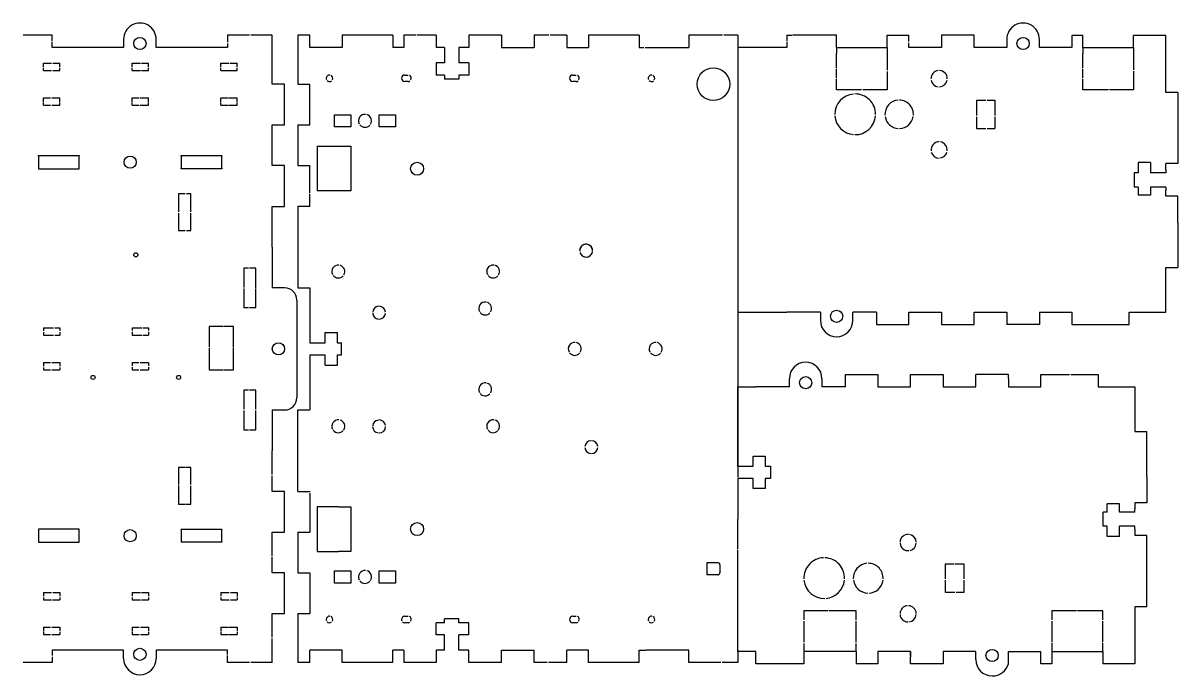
# Model space of a CAD drawing. Header units: centimetres. Extents: x 2281.5 to 2334.3, y 1474.3 to 1490.3.
# Drawn here: x 2305.94 to 2334.28, y 1474.29 to 1490.33 of the extents above; entities that cross this region are included whole.
import ezdxf

# ---------------------------------------------------------------- set-up
doc = ezdxf.new("R2010")
doc.units = ezdxf.units.CM

msp = doc.modelspace()

# ---------------------------------------------------------------- linework, layer by layer
at = {"color": 7, "linetype": 'Continuous', "lineweight": 25}
for p, q in [((2306.654, 1490.025), (2305.938, 1490.025)), ((2306.654, 1489.883), (2306.654, 1490.025)), ((2308.404, 1489.925), (2308.404, 1489.725)), ((2309.204, 1489.725), (2309.204, 1489.925)), ((2311.496, 1490.025), (2310.954, 1490.025)), ((2310.954, 1490.025), (2310.954, 1489.857)), ((2312.054, 1490.025), (2311.525, 1490.025)), ((2312.054, 1488.825), (2312.054, 1490.025)), ((2312.978, 1490.025), (2312.678, 1490.025)), ((2312.678, 1490.025), (2312.678, 1488.825)), ((2312.978, 1489.725), (2312.978, 1490.025)), ((2315.582, 1490.025), (2315.278, 1490.025)), ((2315.278, 1490.025), (2315.278, 1489.725)), ((2316.078, 1490.025), (2315.612, 1490.025)), ((2316.078, 1490.025), (2316.078, 1489.725)), ((2317.678, 1490.025), (2316.878, 1490.025)), ((2316.878, 1490.025), (2316.878, 1489.725)), ((2317.678, 1490.025), (2317.678, 1489.725)), ((2318.843, 1490.025), (2318.478, 1490.025)), ((2318.478, 1490.025), (2318.478, 1489.725)), ((2319.278, 1490.025), (2318.873, 1490.025)), ((2319.278, 1490.025), (2319.278, 1489.725)), ((2323.102, 1490.025), (2322.278, 1490.025)), ((2322.278, 1490.025), (2322.278, 1489.725)), ((2323.478, 1490.025), (2323.132, 1490.025)), ((2323.478, 1490.025), (2323.478, 1479.174)), ((2324.678, 1490.025), (2324.678, 1489.892)), ((2324.678, 1489.862), (2324.678, 1489.725)), ((2325.903, 1490.025), (2324.826, 1490.025)), ((2327.678, 1489.874), (2327.678, 1490.025)), ((2328.478, 1490.025), (2328.478, 1489.725)), ((2329.278, 1490.025), (2328.478, 1490.025)), ((2329.278, 1489.725), (2329.278, 1490.025)), ((2330.078, 1489.925), (2330.078, 1489.725)), ((2330.878, 1489.724), (2330.878, 1489.924)), ((2331.678, 1490.024), (2331.678, 1489.724)), ((2331.944, 1490.024), (2331.678, 1490.024)), ((2333.978, 1490.024), (2333.192, 1490.024)), ((2333.978, 1488.624), (2333.978, 1490.024)), ((2306.654, 1489.725), (2306.654, 1489.853)), ((2307.754, 1489.725), (2306.654, 1489.725)), ((2308.404, 1489.725), (2307.604, 1489.725)), ((2310.004, 1489.725), (2309.204, 1489.725)), ((2310.954, 1489.725), (2309.854, 1489.725)), ((2310.954, 1489.827), (2310.954, 1489.725)), ((2313.764, 1489.725), (2312.978, 1489.725)), ((2315.278, 1489.725), (2315.012, 1489.725)), ((2316.279, 1489.725), (2316.078, 1489.725)), ((2316.279, 1489.725), (2316.279, 1489.35)), ((2316.878, 1489.725), (2316.628, 1489.725)), ((2316.628, 1489.725), (2316.628, 1489.35)), ((2317.678, 1489.725), (2318.478, 1489.725)), ((2319.278, 1489.725), (2319.817, 1489.725)), ((2321.201, 1489.725), (2322.278, 1489.725)), ((2324.678, 1489.725), (2323.478, 1489.725)), ((2327.139, 1489.725), (2327.139, 1489.169)), ((2327.678, 1489.725), (2327.678, 1489.844)), ((2328.478, 1489.725), (2327.678, 1489.725)), ((2330.078, 1489.725), (2329.278, 1489.725)), ((2331.678, 1489.724), (2330.878, 1489.724)), ((2333.192, 1489.725), (2333.192, 1489.177)), ((2316.078, 1489.35), (2316.078, 1489.05)), ((2316.279, 1489.35), (2316.078, 1489.35)), ((2316.878, 1489.35), (2316.628, 1489.35)), ((2316.878, 1489.35), (2316.878, 1489.05)), ((2316.279, 1489.05), (2316.078, 1489.05)), ((2316.279, 1489.05), (2316.279, 1488.952)), ((2316.878, 1489.05), (2316.628, 1489.05)), ((2316.628, 1489.05), (2316.628, 1488.952)), ((2333.192, 1489.147), (2333.192, 1488.685)), ((2312.354, 1488.825), (2312.054, 1488.825)), ((2312.354, 1487.825), (2312.354, 1488.825)), ((2312.678, 1488.825), (2312.978, 1488.825)), ((2312.978, 1487.825), (2312.978, 1488.825)), ((2316.628, 1488.952), (2316.279, 1488.952)), ((2332.572, 1488.685), (2331.944, 1488.685)), ((2333.192, 1488.685), (2332.602, 1488.685)), ((2334.278, 1488.624), (2333.978, 1488.624)), ((2312.054, 1486.825), (2312.054, 1487.825)), ((2312.054, 1487.825), (2312.354, 1487.825)), ((2312.678, 1487.825), (2312.978, 1487.825)), ((2312.678, 1487.825), (2312.678, 1486.825)), ((2312.354, 1486.825), (2312.054, 1486.825)), ((2312.354, 1485.825), (2312.354, 1486.825)), ((2312.678, 1486.825), (2312.978, 1486.825)), ((2312.978, 1486.16), (2312.978, 1486.825)), ((2333.603, 1486.899), (2333.303, 1486.899)), ((2333.303, 1486.899), (2333.303, 1486.649)), ((2333.603, 1486.899), (2333.603, 1486.649)), ((2333.978, 1486.724), (2333.978, 1486.874)), ((2333.303, 1486.649), (2333.205, 1486.649)), ((2333.205, 1486.649), (2333.205, 1486.3)), ((2333.978, 1486.649), (2333.603, 1486.649)), ((2333.303, 1486.3), (2333.205, 1486.3)), ((2333.303, 1486.3), (2333.303, 1486.099)), ((2333.603, 1486.3), (2333.603, 1486.099)), ((2333.978, 1486.3), (2333.603, 1486.3)), ((2333.978, 1486.074), (2333.978, 1486.224)), ((2312.978, 1485.825), (2312.978, 1486.13)), ((2333.603, 1486.099), (2333.303, 1486.099)), ((2312.054, 1484.825), (2312.054, 1485.825)), ((2312.054, 1485.825), (2312.354, 1485.825)), ((2333.978, 1484.324), (2334.278, 1484.324)), ((2333.978, 1483.224), (2333.978, 1484.324)), ((2312.354, 1483.825), (2312.054, 1483.825)), ((2312.678, 1483.825), (2312.978, 1483.825)), ((2312.654, 1483.525), (2312.654, 1481.125)), ((2323.478, 1483.225), (2324.678, 1483.225)), ((2325.503, 1483.225), (2325.503, 1483.025)), ((2326.303, 1483.024), (2326.303, 1483.224)), ((2326.878, 1483.225), (2326.878, 1482.925)), ((2327.678, 1483.225), (2328.478, 1483.225)), ((2327.678, 1482.925), (2327.678, 1483.225)), ((2328.478, 1483.225), (2328.478, 1482.925)), ((2329.278, 1483.225), (2330.078, 1483.225)), ((2329.278, 1482.925), (2329.278, 1483.225)), ((2330.878, 1483.224), (2331.678, 1483.224)), ((2331.678, 1483.224), (2331.678, 1482.924)), ((2333.078, 1483.224), (2333.978, 1483.224)), ((2333.078, 1482.924), (2333.078, 1483.224)), ((2312.978, 1482.825), (2312.978, 1482.472)), ((2326.878, 1482.925), (2327.678, 1482.925)), ((2328.478, 1482.925), (2329.278, 1482.925)), ((2331.678, 1482.924), (2333.078, 1482.924)), ((2312.978, 1482.475), (2313.353, 1482.475)), ((2312.978, 1482.175), (2312.978, 1481.825)), ((2312.978, 1482.175), (2313.353, 1482.175)), ((2326.118, 1481.395), (2326.118, 1481.695)), ((2326.118, 1481.695), (2326.918, 1481.695)), ((2326.918, 1481.695), (2326.918, 1481.395)), ((2327.718, 1481.395), (2327.718, 1481.695)), ((2327.718, 1481.695), (2328.518, 1481.695)), ((2328.518, 1481.695), (2328.518, 1481.395)), ((2330.918, 1481.395), (2330.918, 1481.695)), ((2330.918, 1481.695), (2331.619, 1481.695)), ((2331.649, 1481.695), (2332.318, 1481.695)), ((2332.318, 1481.695), (2332.318, 1481.395)), ((2323.478, 1481.395), (2323.918, 1481.395)), ((2324.743, 1481.395), (2324.743, 1481.595)), ((2325.543, 1481.595), (2325.543, 1481.395)), ((2326.918, 1481.395), (2327.718, 1481.395)), ((2328.518, 1481.395), (2329.318, 1481.395)), ((2329.318, 1481.395), (2329.318, 1481.595)), ((2330.118, 1481.595), (2330.118, 1481.395)), ((2330.118, 1481.395), (2330.918, 1481.395)), ((2332.318, 1481.395), (2333.218, 1481.395)), ((2333.218, 1481.395), (2333.218, 1480.295)), ((2312.054, 1480.825), (2312.354, 1480.825)), ((2312.678, 1480.825), (2312.978, 1480.825)), ((2333.218, 1480.295), (2333.518, 1480.295)), ((2312.054, 1479.238), (2312.054, 1479.825)), ((2323.853, 1479.694), (2324.153, 1479.694)), ((2323.853, 1479.444), (2323.853, 1479.694)), ((2324.153, 1479.694), (2324.153, 1479.444)), ((2323.478, 1479.444), (2323.853, 1479.444)), ((2324.153, 1479.444), (2324.278, 1479.444)), ((2324.278, 1479.444), (2324.278, 1479.144)), ((2312.054, 1478.825), (2312.054, 1479.208)), ((2323.853, 1479.144), (2323.478, 1479.144)), ((2323.853, 1478.894), (2323.853, 1479.144)), ((2324.278, 1479.144), (2324.153, 1479.144)), ((2324.153, 1479.144), (2324.153, 1478.894)), ((2312.354, 1478.825), (2312.054, 1478.825)), ((2312.354, 1477.825), (2312.354, 1478.825)), ((2312.978, 1478.825), (2312.978, 1478.813)), ((2324.153, 1478.894), (2323.853, 1478.894)), ((2312.978, 1478.783), (2312.978, 1477.825)), ((2333.218, 1478.545), (2333.218, 1478.395)), ((2332.445, 1477.97), (2332.445, 1478.319)), ((2332.543, 1478.319), (2332.445, 1478.319)), ((2332.543, 1478.319), (2332.543, 1478.52)), ((2332.843, 1478.52), (2332.543, 1478.52)), ((2332.843, 1478.319), (2332.843, 1478.52)), ((2333.218, 1478.319), (2332.843, 1478.319)), ((2332.543, 1477.97), (2332.445, 1477.97)), ((2332.543, 1477.72), (2332.543, 1477.97)), ((2333.218, 1477.97), (2332.843, 1477.97)), ((2332.843, 1477.72), (2332.843, 1477.97)), ((2312.054, 1477.238), (2312.054, 1477.825)), ((2312.054, 1477.825), (2312.354, 1477.825)), ((2312.678, 1477.825), (2312.978, 1477.825)), ((2312.678, 1477.825), (2312.678, 1476.825)), ((2332.843, 1477.72), (2332.543, 1477.72)), ((2333.218, 1477.895), (2333.218, 1477.745)), ((2312.054, 1476.825), (2312.054, 1477.208)), ((2312.354, 1476.825), (2312.054, 1476.825)), ((2312.354, 1475.825), (2312.354, 1476.825)), ((2312.678, 1476.825), (2312.978, 1476.825)), ((2312.978, 1476.825), (2312.978, 1475.825)), ((2323.478, 1475.699), (2323.478, 1476.515)), ((2323.478, 1475.669), (2323.478, 1476.485)), ((2333.218, 1475.995), (2333.218, 1474.595)), ((2333.518, 1475.995), (2333.218, 1475.995)), ((2312.054, 1475.825), (2312.354, 1475.825)), ((2312.054, 1475.243), (2312.054, 1475.825)), ((2312.678, 1475.825), (2312.978, 1475.825)), ((2312.678, 1475.825), (2312.678, 1474.625)), ((2316.279, 1475.6), (2316.279, 1475.698)), ((2316.628, 1475.698), (2316.279, 1475.698)), ((2316.628, 1475.6), (2316.628, 1475.698)), ((2325.099, 1475.894), (2325.099, 1475.669)), ((2326.379, 1475.67), (2326.379, 1475.894)), ((2331.184, 1475.895), (2331.184, 1475.671)), ((2331.786, 1475.895), (2331.184, 1475.895)), ((2332.432, 1475.895), (2331.816, 1475.895)), ((2332.432, 1475.672), (2332.432, 1475.895)), ((2316.078, 1475.3), (2316.078, 1475.6)), ((2316.279, 1475.6), (2316.078, 1475.6)), ((2316.878, 1475.6), (2316.628, 1475.6)), ((2316.878, 1475.3), (2316.878, 1475.6)), ((2323.478, 1475.155), (2323.478, 1475.669)), ((2323.478, 1475.125), (2323.478, 1475.639)), ((2325.099, 1475.639), (2325.099, 1475.125)), ((2326.379, 1475.125), (2326.379, 1475.64)), ((2331.184, 1475.642), (2331.184, 1475.127)), ((2332.432, 1475.127), (2332.432, 1475.642)), ((2312.054, 1474.625), (2312.054, 1475.213)), ((2316.279, 1475.3), (2316.078, 1475.3)), ((2316.279, 1474.925), (2316.279, 1475.3)), ((2316.628, 1474.925), (2316.628, 1475.3)), ((2316.878, 1475.3), (2316.628, 1475.3)), ((2323.478, 1474.925), (2323.478, 1475.125)), ((2307.754, 1474.925), (2306.654, 1474.925)), ((2306.654, 1474.925), (2306.654, 1474.797)), ((2308.404, 1474.925), (2307.604, 1474.925)), ((2309.204, 1474.925), (2309.204, 1474.725)), ((2310.004, 1474.925), (2309.204, 1474.925)), ((2310.954, 1474.925), (2309.854, 1474.925)), ((2310.954, 1474.823), (2310.954, 1474.925)), ((2312.978, 1474.625), (2312.978, 1474.925)), ((2313.764, 1474.925), (2312.978, 1474.925)), ((2315.278, 1474.925), (2315.012, 1474.925)), ((2316.279, 1474.925), (2316.078, 1474.925)), ((2316.878, 1474.925), (2316.628, 1474.925)), ((2316.878, 1474.625), (2316.878, 1474.925)), ((2317.678, 1474.625), (2317.678, 1474.925)), ((2317.678, 1474.925), (2318.478, 1474.925)), ((2318.478, 1474.625), (2318.478, 1474.925)), ((2319.278, 1474.625), (2319.278, 1474.925)), ((2323.478, 1474.895), (2323.478, 1475.095)), ((2323.478, 1474.925), (2323.478, 1474.625)), ((2325.099, 1475.095), (2325.099, 1474.895)), ((2326.379, 1474.895), (2326.379, 1475.095)), ((2326.918, 1474.895), (2326.918, 1474.595)), ((2327.718, 1474.895), (2326.918, 1474.895)), ((2327.718, 1474.794), (2327.718, 1474.895)), ((2328.518, 1474.895), (2328.518, 1474.595)), ((2329.318, 1474.895), (2328.518, 1474.895)), ((2329.318, 1474.695), (2329.318, 1474.895)), ((2331.184, 1475.097), (2331.184, 1474.895)), ((2332.432, 1474.895), (2332.432, 1475.097)), ((2306.654, 1474.625), (2305.938, 1474.625)), ((2306.654, 1474.767), (2306.654, 1474.625)), ((2310.954, 1474.625), (2310.954, 1474.793)), ((2311.496, 1474.625), (2310.954, 1474.625)), ((2312.054, 1474.625), (2311.525, 1474.625)), ((2312.978, 1474.625), (2312.678, 1474.625)), ((2317.678, 1474.625), (2316.878, 1474.625)), ((2318.803, 1474.625), (2318.478, 1474.625)), ((2319.278, 1474.625), (2318.833, 1474.625)), ((2323.062, 1474.625), (2322.718, 1474.625)), ((2323.478, 1474.625), (2323.092, 1474.625)), ((2324.966, 1474.595), (2323.918, 1474.595)), ((2326.918, 1474.595), (2326.379, 1474.595)), ((2327.718, 1474.595), (2327.718, 1474.764)), ((2328.518, 1474.595), (2327.718, 1474.595)), ((2331.184, 1474.595), (2330.918, 1474.595)), ((2333.218, 1474.595), (2332.432, 1474.595))]:
    msp.add_line(p, q, dxfattribs=at)
for p, q in [((2315.012, 1490.025), (2313.764, 1490.025)), ((2313.764, 1490.025), (2313.764, 1489.725)), ((2315.012, 1490.025), (2315.012, 1489.725)), ((2321.053, 1490.025), (2319.817, 1490.025)), ((2319.817, 1490.025), (2319.817, 1489.725)), ((2321.053, 1490.025), (2321.053, 1489.725)), ((2324.678, 1490.025), (2324.813, 1490.025)), ((2325.903, 1489.725), (2325.903, 1490.025)), ((2327.139, 1489.725), (2327.139, 1490.025)), ((2327.139, 1490.025), (2327.678, 1490.025)), ((2331.944, 1489.725), (2331.944, 1490.024)), ((2333.192, 1489.725), (2333.192, 1490.024)), ((2321.053, 1489.725), (2321.171, 1489.725)), ((2325.903, 1489.725), (2327.139, 1489.725)), ((2325.903, 1489.725), (2325.903, 1489.578)), ((2325.903, 1489.225), (2325.903, 1489.578)), ((2331.944, 1489.725), (2333.192, 1489.725)), ((2331.944, 1489.725), (2331.944, 1489.578)), ((2331.944, 1489.225), (2331.944, 1489.578)), ((2325.903, 1488.972), (2325.903, 1489.205)), ((2331.944, 1488.972), (2331.944, 1489.205)), ((2331.944, 1488.685), (2331.944, 1488.952)), ((2334.278, 1488.624), (2334.278, 1487.524)), ((2334.278, 1487.524), (2334.278, 1486.874)), ((2334.278, 1486.874), (2333.978, 1486.874)), ((2333.978, 1486.724), (2333.978, 1486.649)), ((2333.978, 1486.3), (2333.978, 1486.224)), ((2334.278, 1486.074), (2333.978, 1486.074)), ((2334.278, 1485.424), (2334.278, 1486.074)), ((2312.978, 1485.825), (2312.678, 1485.825)), ((2312.678, 1485.825), (2312.678, 1483.825)), ((2334.278, 1485.424), (2334.278, 1484.324)), ((2312.054, 1484.825), (2312.054, 1483.825)), ((2312.978, 1483.825), (2312.978, 1482.475)), ((2325.503, 1483.225), (2324.678, 1483.225)), ((2326.878, 1483.225), (2326.303, 1483.225)), ((2330.078, 1483.225), (2330.078, 1482.924)), ((2330.878, 1483.224), (2330.878, 1482.924)), ((2330.878, 1482.924), (2330.078, 1482.924)), ((2312.978, 1482.175), (2312.978, 1480.825)), ((2330.118, 1481.695), (2329.318, 1481.695)), ((2329.318, 1481.595), (2329.318, 1481.695)), ((2330.118, 1481.595), (2330.118, 1481.695)), ((2323.478, 1479.444), (2323.478, 1481.395)), ((2324.743, 1481.395), (2323.918, 1481.395)), ((2326.118, 1481.395), (2325.543, 1481.395)), ((2312.054, 1480.825), (2312.054, 1479.825)), ((2312.678, 1478.825), (2312.678, 1480.825)), ((2333.518, 1479.195), (2333.518, 1480.295)), ((2333.518, 1479.195), (2333.518, 1478.545)), ((2312.678, 1478.825), (2312.978, 1478.825)), ((2333.518, 1478.545), (2333.218, 1478.545)), ((2333.218, 1478.319), (2333.218, 1478.395)), ((2333.218, 1477.895), (2333.218, 1477.97)), ((2333.518, 1477.745), (2333.218, 1477.745)), ((2333.518, 1477.095), (2333.518, 1477.745)), ((2333.518, 1475.995), (2333.518, 1477.095)), ((2308.404, 1474.725), (2308.404, 1474.925)), ((2313.764, 1474.625), (2313.764, 1474.925)), ((2315.012, 1474.625), (2315.012, 1474.925)), ((2315.278, 1474.925), (2315.278, 1474.625)), ((2316.078, 1474.925), (2316.078, 1474.625)), ((2319.817, 1474.925), (2319.278, 1474.925)), ((2319.817, 1474.625), (2319.817, 1474.925)), ((2321.053, 1474.625), (2321.053, 1474.925)), ((2321.053, 1474.925), (2321.171, 1474.925)), ((2321.171, 1474.925), (2321.22, 1474.925)), ((2322.278, 1474.925), (2321.23, 1474.925)), ((2322.278, 1474.625), (2322.278, 1474.925)), ((2323.918, 1474.895), (2323.478, 1474.895)), ((2323.918, 1474.595), (2323.918, 1474.895)), ((2325.099, 1474.895), (2325.099, 1474.595)), ((2326.379, 1474.895), (2325.099, 1474.895)), ((2326.379, 1474.895), (2326.379, 1474.595)), ((2327.718, 1474.895), (2327.718, 1474.764)), ((2330.118, 1474.595), (2330.118, 1474.895)), ((2330.118, 1474.895), (2330.918, 1474.895)), ((2330.918, 1474.595), (2330.918, 1474.895)), ((2331.184, 1474.895), (2331.184, 1474.595)), ((2331.184, 1474.895), (2332.432, 1474.895)), ((2332.432, 1474.895), (2332.432, 1474.595)), ((2315.012, 1474.625), (2313.764, 1474.625)), ((2316.078, 1474.625), (2315.278, 1474.625)), ((2321.053, 1474.625), (2319.817, 1474.625)), ((2322.718, 1474.625), (2322.278, 1474.625)), ((2325.099, 1474.595), (2324.966, 1474.595))]:
    msp.add_line(p, q)
at = {"color": 1, "linetype": 'Continuous', "lineweight": 25}
for p, q in [((2306.441, 1489.34), (2306.637, 1489.34)), ((2306.441, 1489.248), (2306.441, 1489.34)), ((2306.667, 1489.34), (2306.841, 1489.34)), ((2306.841, 1489.247), (2306.841, 1489.34)), ((2308.617, 1489.34), (2308.817, 1489.34)), ((2308.617, 1489.248), (2308.617, 1489.34)), ((2308.847, 1489.34), (2309.017, 1489.34)), ((2309.017, 1489.247), (2309.017, 1489.34)), ((2310.793, 1489.34), (2310.997, 1489.34)), ((2310.793, 1489.249), (2310.793, 1489.34)), ((2311.018, 1489.34), (2311.193, 1489.34)), ((2311.193, 1489.247), (2311.193, 1489.34)), ((2306.441, 1489.16), (2306.441, 1489.227)), ((2306.441, 1489.16), (2306.637, 1489.16)), ((2306.667, 1489.16), (2306.841, 1489.16)), ((2306.841, 1489.16), (2306.841, 1489.228)), ((2308.617, 1489.16), (2308.617, 1489.227)), ((2308.617, 1489.16), (2308.817, 1489.16)), ((2308.847, 1489.16), (2309.017, 1489.16)), ((2309.017, 1489.16), (2309.017, 1489.229)), ((2310.793, 1489.16), (2310.793, 1489.227)), ((2310.793, 1489.16), (2311.016, 1489.16)), ((2311.027, 1489.16), (2311.193, 1489.16)), ((2311.193, 1489.16), (2311.193, 1489.229)), ((2327.139, 1489.139), (2327.139, 1488.685)), ((2306.441, 1488.49), (2306.609, 1488.49)), ((2306.441, 1488.392), (2306.441, 1488.49)), ((2306.639, 1488.49), (2306.841, 1488.49)), ((2306.841, 1488.394), (2306.841, 1488.49)), ((2308.617, 1488.49), (2308.789, 1488.49)), ((2308.617, 1488.393), (2308.617, 1488.49)), ((2308.809, 1488.49), (2309.017, 1488.49)), ((2309.017, 1488.394), (2309.017, 1488.49)), ((2310.793, 1488.49), (2310.969, 1488.49)), ((2310.793, 1488.393), (2310.793, 1488.49)), ((2310.989, 1488.49), (2311.193, 1488.49)), ((2311.193, 1488.394), (2311.193, 1488.49)), ((2326.513, 1488.685), (2325.903, 1488.685)), ((2327.139, 1488.685), (2326.543, 1488.685)), ((2306.441, 1488.31), (2306.441, 1488.374)), ((2306.441, 1488.31), (2306.609, 1488.31)), ((2306.639, 1488.31), (2306.841, 1488.31)), ((2306.841, 1488.31), (2306.841, 1488.373)), ((2308.617, 1488.31), (2308.617, 1488.374)), ((2308.617, 1488.31), (2308.789, 1488.31)), ((2308.808, 1488.31), (2309.017, 1488.31)), ((2309.017, 1488.31), (2309.017, 1488.373)), ((2310.793, 1488.31), (2310.793, 1488.374)), ((2310.793, 1488.31), (2310.969, 1488.31)), ((2310.988, 1488.31), (2311.193, 1488.31)), ((2311.193, 1488.31), (2311.193, 1488.373)), ((2329.338, 1488.435), (2329.566, 1488.435)), ((2329.338, 1488.435), (2329.338, 1488.053)), ((2329.596, 1488.435), (2329.788, 1488.435)), ((2329.788, 1488.435), (2329.788, 1488.053)), ((2313.578, 1487.775), (2313.578, 1488.075)), ((2313.578, 1488.075), (2313.978, 1488.075)), ((2313.978, 1488.075), (2313.978, 1487.775)), ((2314.678, 1487.775), (2314.678, 1488.075)), ((2314.678, 1488.075), (2315.078, 1488.075)), ((2315.078, 1488.075), (2315.078, 1487.775)), ((2329.338, 1488.023), (2329.338, 1487.735)), ((2329.788, 1488.023), (2329.788, 1487.735)), ((2313.978, 1487.775), (2313.578, 1487.775)), ((2315.078, 1487.775), (2314.678, 1487.775)), ((2329.338, 1487.735), (2329.566, 1487.735)), ((2329.596, 1487.735), (2329.788, 1487.735)), ((2306.314, 1487.06), (2306.314, 1486.76)), ((2307.314, 1486.76), (2307.314, 1487.06)), ((2309.814, 1487.06), (2309.814, 1486.76)), ((2310.814, 1486.76), (2310.814, 1487.06)), ((2313.158, 1487.299), (2313.682, 1487.299)), ((2313.682, 1486.205), (2313.158, 1486.205)), ((2309.917, 1486.135), (2309.754, 1486.135)), ((2309.754, 1486.135), (2309.754, 1485.688)), ((2310.054, 1486.135), (2309.947, 1486.135)), ((2310.054, 1485.688), (2310.054, 1486.135)), ((2309.754, 1485.658), (2309.754, 1485.235)), ((2310.054, 1485.235), (2310.054, 1485.658)), ((2309.754, 1485.235), (2309.917, 1485.235)), ((2309.947, 1485.235), (2310.054, 1485.235)), ((2311.357, 1484.31), (2311.357, 1483.836)), ((2311.473, 1484.31), (2311.357, 1484.31)), ((2311.651, 1484.31), (2311.49, 1484.31)), ((2311.651, 1483.825), (2311.651, 1484.31)), ((2311.357, 1483.806), (2311.357, 1483.34)), ((2311.651, 1483.34), (2311.651, 1483.806)), ((2311.357, 1483.34), (2311.473, 1483.34)), ((2311.49, 1483.34), (2311.651, 1483.34)), ((2306.441, 1482.84), (2306.685, 1482.84)), ((2306.441, 1482.84), (2306.441, 1482.765)), ((2306.715, 1482.84), (2306.841, 1482.84)), ((2306.841, 1482.84), (2306.841, 1482.765)), ((2308.617, 1482.84), (2308.848, 1482.84)), ((2308.617, 1482.84), (2308.617, 1482.775)), ((2308.878, 1482.84), (2309.017, 1482.84)), ((2309.017, 1482.84), (2309.017, 1482.775)), ((2310.504, 1482.877), (2310.504, 1482.368)), ((2310.855, 1482.877), (2310.504, 1482.877)), ((2311.104, 1482.877), (2310.873, 1482.877)), ((2311.104, 1482.363), (2311.104, 1482.877)), ((2306.441, 1482.735), (2306.441, 1482.66)), ((2306.441, 1482.66), (2306.685, 1482.66)), ((2306.715, 1482.66), (2306.841, 1482.66)), ((2306.841, 1482.735), (2306.841, 1482.66)), ((2308.617, 1482.745), (2308.617, 1482.66)), ((2308.617, 1482.66), (2308.848, 1482.66)), ((2308.878, 1482.66), (2309.017, 1482.66)), ((2309.017, 1482.745), (2309.017, 1482.66)), ((2313.353, 1482.475), (2313.353, 1482.725)), ((2313.353, 1482.725), (2313.653, 1482.725)), ((2313.653, 1482.475), (2313.653, 1482.725)), ((2310.504, 1482.34), (2310.504, 1481.814)), ((2311.104, 1481.814), (2311.104, 1482.345)), ((2313.653, 1482.475), (2313.751, 1482.475)), ((2313.751, 1482.175), (2313.751, 1482.475)), ((2306.441, 1481.99), (2306.613, 1481.99)), ((2306.441, 1481.99), (2306.441, 1481.899)), ((2306.643, 1481.99), (2306.841, 1481.99)), ((2306.841, 1481.99), (2306.841, 1481.899)), ((2308.617, 1481.99), (2308.777, 1481.99)), ((2308.617, 1481.99), (2308.617, 1481.909)), ((2308.807, 1481.99), (2309.017, 1481.99)), ((2309.017, 1481.99), (2309.017, 1481.909)), ((2313.353, 1481.925), (2313.353, 1482.175)), ((2313.353, 1481.925), (2313.653, 1481.925)), ((2313.653, 1482.175), (2313.751, 1482.175)), ((2313.653, 1481.925), (2313.653, 1482.175)), ((2306.441, 1481.869), (2306.441, 1481.81)), ((2306.441, 1481.81), (2306.613, 1481.81)), ((2306.643, 1481.81), (2306.841, 1481.81)), ((2306.841, 1481.869), (2306.841, 1481.81)), ((2308.617, 1481.879), (2308.617, 1481.81)), ((2308.617, 1481.81), (2308.777, 1481.81)), ((2308.807, 1481.81), (2309.017, 1481.81)), ((2309.017, 1481.879), (2309.017, 1481.81)), ((2310.504, 1481.814), (2310.855, 1481.814)), ((2310.873, 1481.814), (2311.104, 1481.814)), ((2311.357, 1481.31), (2311.357, 1480.844)), ((2311.467, 1481.31), (2311.357, 1481.31)), ((2311.651, 1481.31), (2311.497, 1481.31)), ((2311.651, 1480.844), (2311.651, 1481.31)), ((2311.357, 1480.814), (2311.357, 1480.34)), ((2311.651, 1480.34), (2311.651, 1480.814)), ((2311.357, 1480.34), (2311.467, 1480.34)), ((2311.497, 1480.34), (2311.651, 1480.34)), ((2309.925, 1479.415), (2309.754, 1479.415)), ((2309.754, 1479.415), (2309.754, 1478.992)), ((2310.054, 1479.415), (2309.94, 1479.415)), ((2309.754, 1478.973), (2309.754, 1478.515)), ((2309.754, 1478.515), (2309.924, 1478.515)), ((2309.941, 1478.515), (2310.054, 1478.515)), ((2313.682, 1478.445), (2313.158, 1478.445)), ((2323.478, 1477.419), (2323.478, 1478.141)), ((2306.314, 1477.89), (2306.314, 1477.59)), ((2307.314, 1477.59), (2307.314, 1477.89)), ((2309.814, 1477.89), (2309.814, 1477.59)), ((2310.814, 1477.59), (2310.814, 1477.89)), ((2313.158, 1477.351), (2313.682, 1477.351)), ((2323.478, 1476.515), (2323.478, 1477.389)), ((2313.578, 1476.875), (2313.978, 1476.875)), ((2313.578, 1476.575), (2313.578, 1476.875)), ((2313.978, 1476.875), (2313.978, 1476.575)), ((2314.678, 1476.575), (2314.678, 1476.875)), ((2314.678, 1476.875), (2315.078, 1476.875)), ((2315.078, 1476.875), (2315.078, 1476.575)), ((2322.718, 1477.075), (2322.718, 1476.775)), ((2322.988, 1477.075), (2322.718, 1477.075)), ((2323.038, 1477.025), (2323.038, 1476.825)), ((2328.578, 1476.677), (2328.578, 1477.045)), ((2328.578, 1477.045), (2328.785, 1477.045)), ((2328.815, 1477.045), (2329.028, 1477.045)), ((2329.028, 1477.045), (2329.028, 1476.677)), ((2313.978, 1476.575), (2313.578, 1476.575)), ((2315.078, 1476.575), (2314.678, 1476.575)), ((2322.988, 1476.775), (2322.718, 1476.775)), ((2328.578, 1476.345), (2328.578, 1476.647)), ((2329.028, 1476.648), (2329.028, 1476.345)), ((2306.441, 1476.34), (2306.637, 1476.34)), ((2306.441, 1476.34), (2306.441, 1476.253)), ((2306.667, 1476.34), (2306.841, 1476.34)), ((2306.841, 1476.34), (2306.841, 1476.253)), ((2308.617, 1476.34), (2308.817, 1476.34)), ((2308.617, 1476.34), (2308.617, 1476.253)), ((2308.847, 1476.34), (2309.017, 1476.34)), ((2309.017, 1476.34), (2309.017, 1476.253)), ((2310.793, 1476.34), (2310.997, 1476.34)), ((2310.793, 1476.34), (2310.793, 1476.253)), ((2311.027, 1476.34), (2311.193, 1476.34)), ((2311.193, 1476.34), (2311.193, 1476.247)), ((2328.805, 1476.345), (2328.578, 1476.345)), ((2329.028, 1476.345), (2328.835, 1476.345)), ((2306.441, 1476.223), (2306.441, 1476.16)), ((2306.441, 1476.16), (2306.637, 1476.16)), ((2306.656, 1476.16), (2306.841, 1476.16)), ((2306.841, 1476.223), (2306.841, 1476.16)), ((2308.617, 1476.223), (2308.617, 1476.16)), ((2308.617, 1476.16), (2308.817, 1476.16)), ((2308.847, 1476.16), (2309.017, 1476.16)), ((2309.017, 1476.223), (2309.017, 1476.16)), ((2310.793, 1476.223), (2310.793, 1476.16)), ((2310.793, 1476.16), (2310.997, 1476.16)), ((2311.027, 1476.16), (2311.193, 1476.16)), ((2311.193, 1476.223), (2311.193, 1476.16)), ((2325.691, 1475.894), (2325.099, 1475.894)), ((2326.379, 1475.894), (2325.721, 1475.894)), ((2306.441, 1475.49), (2306.609, 1475.49)), ((2306.441, 1475.49), (2306.441, 1475.392)), ((2306.639, 1475.49), (2306.841, 1475.49)), ((2306.841, 1475.49), (2306.841, 1475.394)), ((2308.617, 1475.49), (2308.789, 1475.49)), ((2308.617, 1475.49), (2308.617, 1475.393)), ((2308.819, 1475.49), (2309.017, 1475.49)), ((2309.017, 1475.49), (2309.017, 1475.394)), ((2310.793, 1475.49), (2310.969, 1475.49)), ((2310.793, 1475.49), (2310.793, 1475.393)), ((2310.989, 1475.49), (2311.193, 1475.49)), ((2311.193, 1475.49), (2311.193, 1475.394)), ((2306.441, 1475.374), (2306.441, 1475.31)), ((2306.441, 1475.31), (2306.609, 1475.31)), ((2306.639, 1475.31), (2306.841, 1475.31)), ((2306.841, 1475.373), (2306.841, 1475.31)), ((2308.617, 1475.374), (2308.617, 1475.31)), ((2308.617, 1475.31), (2308.789, 1475.31)), ((2308.819, 1475.31), (2309.017, 1475.31)), ((2309.017, 1475.373), (2309.017, 1475.31)), ((2310.793, 1475.374), (2310.793, 1475.31)), ((2310.793, 1475.31), (2310.969, 1475.31)), ((2310.988, 1475.31), (2311.193, 1475.31)), ((2311.193, 1475.373), (2311.193, 1475.31))]:
    msp.add_line(p, q, dxfattribs=at)
at = {"color": 1}
for p, q in [((2315.304, 1489.05), (2315.384, 1489.05)), ((2319.428, 1489.05), (2319.508, 1489.05)), ((2315.384, 1488.89), (2315.304, 1488.89)), ((2319.508, 1488.89), (2319.428, 1488.89)), ((2325.903, 1488.685), (2325.903, 1488.952)), ((2306.314, 1487.06), (2306.314, 1487.07)), ((2306.314, 1487.07), (2307.314, 1487.07)), ((2307.314, 1487.07), (2307.314, 1487.065)), ((2307.314, 1487.06), (2307.314, 1487.065)), ((2309.814, 1487.06), (2309.814, 1487.07)), ((2309.814, 1487.07), (2310.814, 1487.07)), ((2310.814, 1487.07), (2310.814, 1487.06)), ((2313.158, 1487.299), (2313.158, 1486.205)), ((2313.682, 1487.299), (2313.982, 1487.299)), ((2313.982, 1487.299), (2313.982, 1486.205)), ((2306.314, 1486.76), (2306.314, 1486.75)), ((2306.314, 1486.75), (2307.314, 1486.75)), ((2307.314, 1486.755), (2307.314, 1486.76)), ((2307.314, 1486.75), (2307.314, 1486.755)), ((2309.814, 1486.75), (2309.814, 1486.76)), ((2310.814, 1486.75), (2309.814, 1486.75)), ((2310.814, 1486.76), (2310.814, 1486.75)), ((2313.982, 1486.205), (2313.682, 1486.205)), ((2310.054, 1478.992), (2310.054, 1479.415)), ((2323.478, 1479.144), (2323.478, 1478.141)), ((2310.054, 1478.515), (2310.054, 1478.962)), ((2313.158, 1478.445), (2313.158, 1477.351)), ((2313.682, 1478.445), (2313.982, 1478.445)), ((2313.982, 1478.445), (2313.982, 1477.351)), ((2307.314, 1477.9), (2306.314, 1477.9)), ((2306.314, 1477.9), (2306.314, 1477.89)), ((2307.314, 1477.89), (2307.314, 1477.9)), ((2309.814, 1477.89), (2309.814, 1477.9)), ((2309.814, 1477.9), (2310.814, 1477.9)), ((2310.814, 1477.9), (2310.814, 1477.89)), ((2306.314, 1477.59), (2306.314, 1477.58)), ((2306.314, 1477.58), (2307.314, 1477.58)), ((2307.314, 1477.58), (2307.314, 1477.59)), ((2309.814, 1477.59), (2309.814, 1477.58)), ((2310.814, 1477.58), (2309.814, 1477.58)), ((2310.814, 1477.59), (2310.814, 1477.58)), ((2313.982, 1477.351), (2313.682, 1477.351)), ((2315.304, 1475.76), (2315.384, 1475.76)), ((2319.428, 1475.76), (2319.508, 1475.76)), ((2315.384, 1475.6), (2315.304, 1475.6)), ((2319.508, 1475.6), (2319.428, 1475.6))]:
    msp.add_line(p, q, dxfattribs=at)
at = {"color": 1, "linetype": 'Continuous', "lineweight": 25}
for centre, radius in [((2308.804, 1489.825), 0.15), ((2330.478, 1489.825), 0.15), ((2322.878, 1488.825), 0.4), ((2308.564, 1486.91), 0.15), ((2315.608, 1486.75), 0.16), ((2312.204, 1482.325), 0.15), ((2315.608, 1477.9), 0.16), ((2308.564, 1477.738), 0.15), ((2308.804, 1474.825), 0.15), ((2329.718, 1474.795), 0.15)]:
    msp.add_circle(centre, radius, dxfattribs=at)
at = {"color": 1}
msp.add_circle((2308.704, 1484.635), 0.05, dxfattribs=at)
at = {"color": 7, "linetype": 'Continuous', "lineweight": 25}
for centre in [(2325.903, 1483.125), (2325.143, 1481.495)]:
    msp.add_circle(centre, 0.15, dxfattribs=at)
at = {"color": 1, "linetype": 'Continuous'}
for centre in [(2307.654, 1481.625), (2309.754, 1481.625)]:
    msp.add_circle(centre, 0.05, dxfattribs=at)
at = {"color": 7, "linetype": 'Continuous', "lineweight": 25}
for centre, radius, start, end in [((2308.804, 1489.925), 0.4, 359.9961, 179.9961), ((2330.478, 1489.925), 0.4, 359.9961, 179.9961), ((2312.354, 1483.525), 0.3, 0, 90), ((2325.903, 1483.025), 0.4, 179.9961, 359.9961), ((2325.143, 1481.595), 0.4, 0, 180), ((2312.354, 1481.125), 0.3, 270, 0), ((2308.804, 1474.725), 0.4, 180.0039, 0.0039), ((2329.718, 1474.695), 0.4, 180, 270), ((2329.731, 1474.695), 0.4, 270, 345.5225)]:
    msp.add_arc(centre, radius, start, end, dxfattribs=at)
at = {"color": 1}
for centre, start, end in [((2313.456, 1488.97), 85.9975, 203.7607), ((2313.456, 1488.97), 332.4778, 65.1206), ((2315.304, 1488.97), 90, 270), ((2315.384, 1488.97), 332.4778, 65.1206), ((2319.428, 1488.97), 90, 270), ((2319.508, 1488.97), 85.9975, 90), ((2319.508, 1488.97), 332.4778, 65.1206), ((2319.508, 1488.97), 332.4778, 65.1206), ((2321.358, 1488.97), 85.9975, 203.7607), ((2321.358, 1488.97), 332.4778, 65.1206), ((2313.456, 1488.97), 224.6492, 306.8663), ((2315.384, 1488.97), 270, 306.8663), ((2319.508, 1488.97), 270, 306.8663), ((2321.358, 1488.97), 224.6492, 306.8663), ((2313.456, 1475.68), 85.9975, 203.7607), ((2313.456, 1475.68), 332.4778, 65.1206), ((2315.304, 1475.68), 90, 203.7607), ((2315.384, 1475.68), 85.9975, 90), ((2315.384, 1475.68), 332.4778, 65.1206), ((2319.428, 1475.68), 90, 270), ((2319.508, 1475.68), 85.9975, 90), ((2319.508, 1475.68), 332.4778, 65.1206), ((2319.508, 1475.68), 332.4778, 65.1206), ((2321.358, 1475.68), 85.9975, 203.7607), ((2321.358, 1475.68), 332.4778, 65.1206), ((2313.456, 1475.68), 224.6492, 306.8663), ((2315.304, 1475.68), 224.6492, 270), ((2315.384, 1475.68), 270, 306.8663), ((2319.508, 1475.68), 270, 306.8663), ((2321.358, 1475.68), 224.6492, 306.8663)]:
    msp.add_arc(centre, 0.08, start, end, dxfattribs=at)
at = {"color": 1, "linetype": 'Continuous', "lineweight": 25}
for centre, radius, start, end in [((2328.418, 1488.96), 0.2, 96.7465, 181.4466), ((2328.418, 1488.96), 0.2, 358.5456, 88.1362), ((2328.418, 1488.96), 0.2, 190.093, 263.2457), ((2328.418, 1488.96), 0.2, 271.856, 349.8993), ((2326.358, 1488.085), 0.5, 94.8108, 180.4233), ((2326.358, 1488.085), 0.5, 359.5689, 91.3675), ((2327.438, 1488.085), 0.35, 93.5674, 184.0406), ((2327.438, 1488.085), 0.35, 355.9517, 88.6539), ((2314.328, 1487.925), 0.159, 84.9224, 207.7883), ((2314.328, 1487.925), 0.159, 328.0722, 74.311), ((2326.358, 1488.085), 0.5, 183.864, 265.1814), ((2326.358, 1488.085), 0.5, 268.6247, 356.1282), ((2327.438, 1488.085), 0.35, 188.9851, 266.4248), ((2327.438, 1488.085), 0.35, 271.3383, 351.0071), ((2314.328, 1487.925), 0.159, 218.2399, 317.5522), ((2328.418, 1487.21), 0.2, 89.3556, 187.1769), ((2328.418, 1487.21), 0.2, 352.8153, 80.7208), ((2328.418, 1487.21), 0.2, 195.9582, 270.6366), ((2328.418, 1487.21), 0.2, 279.2714, 344.034), ((2319.755, 1484.738), 0.159, 84.9224, 185.6871), ((2319.755, 1484.738), 0.159, 94.0521, 178.126), ((2319.755, 1484.738), 0.159, 1.8077, 85.0656), ((2319.755, 1484.738), 0.159, 354.3129, 74.311), ((2319.755, 1484.738), 0.159, 196.7094, 266.3169), ((2319.755, 1484.738), 0.159, 196.7094, 207.7883), ((2319.755, 1484.738), 0.159, 218.2399, 273.4355), ((2319.755, 1484.738), 0.159, 279.0049, 348.7476), ((2319.755, 1484.738), 0.159, 279.0049, 317.5522), ((2319.755, 1484.738), 0.159, 328.0722, 348.7476), ((2313.673, 1484.225), 0.159, 84.9224, 207.7883), ((2313.673, 1484.225), 0.159, 328.0722, 74.311), ((2317.473, 1484.225), 0.159, 84.9224, 207.7883), ((2317.473, 1484.225), 0.159, 328.0722, 74.311), ((2313.673, 1484.225), 0.159, 218.2399, 317.5522), ((2317.473, 1484.225), 0.159, 218.2399, 317.5522), ((2314.675, 1483.214), 0.159, 97.4306, 175.3265), ((2314.675, 1483.214), 0.159, 5.1488, 88.9067), ((2317.278, 1483.317), 0.159, 84.9224, 207.7883), ((2317.278, 1483.317), 0.159, 328.0722, 74.311), ((2314.675, 1483.214), 0.159, 184.7973, 262.4758), ((2314.675, 1483.214), 0.159, 271.1869, 356.092), ((2317.278, 1483.317), 0.159, 218.2399, 317.5522), ((2319.476, 1482.325), 0.159, 84.9224, 207.7883), ((2319.476, 1482.325), 0.159, 218.2399, 317.5522), ((2319.476, 1482.325), 0.159, 328.0722, 74.311), ((2321.461, 1482.325), 0.159, 84.9224, 207.7883), ((2321.461, 1482.325), 0.159, 218.2399, 317.5522), ((2321.461, 1482.325), 0.159, 328.0722, 74.311), ((2317.278, 1481.332), 0.159, 84.9224, 207.7883), ((2317.278, 1481.332), 0.159, 328.0722, 74.311), ((2317.278, 1481.332), 0.159, 218.2399, 317.5522), ((2313.673, 1480.425), 0.159, 84.9224, 207.7883), ((2313.673, 1480.425), 0.159, 328.0722, 74.311), ((2314.675, 1480.42), 0.159, 97.9562, 172.9526), ((2314.675, 1480.42), 0.159, 7.6296, 89.7988), ((2317.473, 1480.425), 0.159, 84.9224, 207.7883), ((2317.473, 1480.425), 0.159, 328.0722, 74.311), ((2313.673, 1480.425), 0.159, 218.2399, 317.5522), ((2314.675, 1480.42), 0.159, 180.9519, 261.5837), ((2314.675, 1480.42), 0.159, 270.6613, 358.4659), ((2317.473, 1480.425), 0.159, 218.2399, 317.5522), ((2319.882, 1479.912), 0.159, 95.5265, 175.0312), ((2319.882, 1479.912), 0.159, 5.1603, 87.0257), ((2319.882, 1479.912), 0.159, 183.4211, 264.3569), ((2319.882, 1479.912), 0.159, 273.091, 356.3874), ((2327.658, 1477.57), 0.2, 87.2773, 176.9893), ((2327.658, 1477.57), 0.2, 3.0447, 78.5755), ((2327.658, 1477.57), 0.2, 185.5871, 275.965), ((2327.658, 1477.57), 0.2, 284.6673, 354.4475), ((2325.598, 1476.695), 0.5, 91.5409, 182.1403), ((2325.598, 1476.695), 0.5, 357.8938, 88.1017), ((2314.328, 1476.725), 0.159, 84.9224, 207.7883), ((2314.328, 1476.725), 0.159, 328.0722, 74.311), ((2322.988, 1477.025), 0.05, 0, 90), ((2322.988, 1476.825), 0.05, 270, 0), ((2326.678, 1476.695), 0.366, 94.9208, 182.8664), ((2326.678, 1476.695), 0.366, 357.1676, 90.2259), ((2314.328, 1476.725), 0.159, 218.2399, 317.5522), ((2325.598, 1476.695), 0.5, 185.5843, 271.7014), ((2325.598, 1476.695), 0.5, 275.1411, 354.4502), ((2326.678, 1476.695), 0.366, 187.5775, 268.3215), ((2326.678, 1476.695), 0.366, 273.0169, 352.457), ((2327.658, 1475.82), 0.2, 95.9538, 176.8716), ((2327.658, 1475.82), 0.2, 3.1625, 87.3538), ((2327.658, 1475.82), 0.2, 185.4699, 267.2884), ((2327.658, 1475.82), 0.2, 275.889, 354.5646)]:
    msp.add_arc(centre, radius, start, end, dxfattribs=at)

doc.saveas('drawing.dxf')
